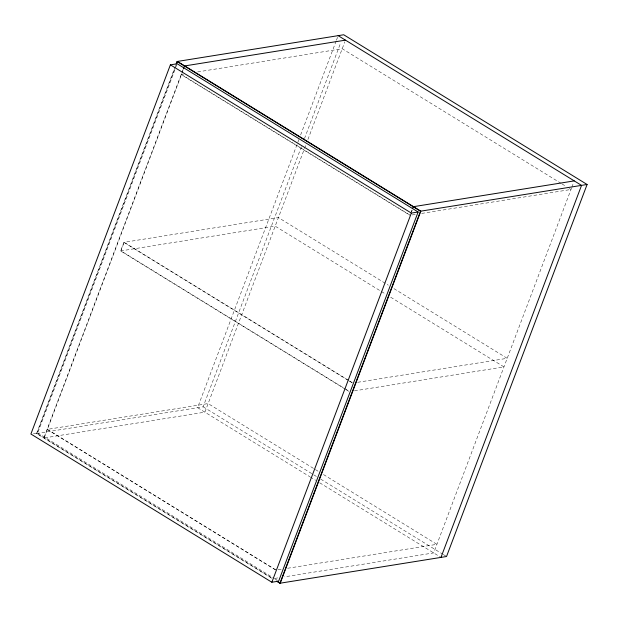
<?xml version="1.0" encoding="UTF-8"?>
<svg xmlns="http://www.w3.org/2000/svg" width="618" height="618" viewBox="0 0 618 618"><rect width="100%" height="100%" fill="white"/><g stroke="black" fill="none" stroke-linecap="round" stroke-linejoin="round"><path stroke-width="0.46" stroke-dasharray="3.09 2.32" d="M271.812 578.239L36.547 433.512L175.072 66.906M176.068 65.052L36.856 433.457L272.121 578.185M33.442 433.604L37.69 432.924L175.813 67.377M176.161 66.474L176.841 64.666M183.129 69.417L43.847 438L204.89 412.167L304.18 149.409M44.156 437.953L183.438 69.363M345.3 389.17L120.618 250.954L123.855 242.364L278.417 217.575L388.297 285.168M298.919 139.498L197.582 407.679L309.85 476.741M300.626 134.979L336.115 41.074M336.455 40.17L338.162 35.659M36.547 433.512L203.137 406.791L302.086 144.929M304.473 138.61L340.642 42.889M304.519 148.505L305.879 144.89M307.926 139.475L344.813 41.862M411.264 211.874L411.912 210.159M411.464 212.09L412.214 210.105M571.519 188.111L433.674 552.909L284.35 576.864M571.859 187.208L573.597 182.604M183.392 74.206L181.182 74.562L409.966 215.303M197.66 71.92L342.217 48.729L561.159 183.422M120.618 250.954L275.172 226.157L385.879 294.261M412.175 214.948L415.976 214.338M421.685 213.426L571.001 189.471L569.363 188.467M357.714 382.295L507.2 358.316L393.218 288.197M354.469 390.877L503.956 366.899L389.973 296.779M278.085 569.804L281.893 569.193M287.594 568.274L436.911 544.327L322.936 474.207M274.84 578.386L277.698 577.93M561.978 183.925L566.08 186.451M181.491 74.515L410.275 215.257M348.853 380.534L124.164 242.318L120.919 250.9L343.963 388.112M349.672 381.043L352.948 383.06M123.855 242.364L348.544 380.588M349.363 381.09L352.639 383.106M344.782 388.614L348.884 391.14M346.119 389.672L349.394 391.696M318.015 471.179L208.127 403.585L47.092 429.417L275.875 570.159M203.137 406.791L316.609 476.594M320.719 479.12L442.411 553.983M443.237 554.485L446.528 556.509M310.236 476.98L315.589 480.271M319.691 482.789L440.974 557.405M47.401 429.363L276.184 570.105M37.69 432.924L273.704 578.116M274.531 578.626L278.641 581.152"/><path stroke-width="0.93" d="M170.39 64.851L30.9 434.014L271.85 582.241L278.641 581.152L418.131 211.997L177.181 63.77L170.39 64.851L411.349 213.086L418.131 211.997M176.099 64.195L177.119 61.491L343.716 34.762L587.1 184.488L446.528 556.509L279.931 583.237L276.686 581.237M176.748 63.245L177.428 61.437L420.819 211.163L280.24 583.183L276.995 581.19M183.399 68.691L184.427 65.979L345.462 40.147M412.523 208.529L413.21 206.721L574.246 180.889M271.85 582.241L411.349 213.086M279.931 583.237L420.51 211.209L587.1 184.488M440.974 557.405L581.546 185.385L338.162 35.659M177.119 61.491L420.51 211.209"/></g></svg>
